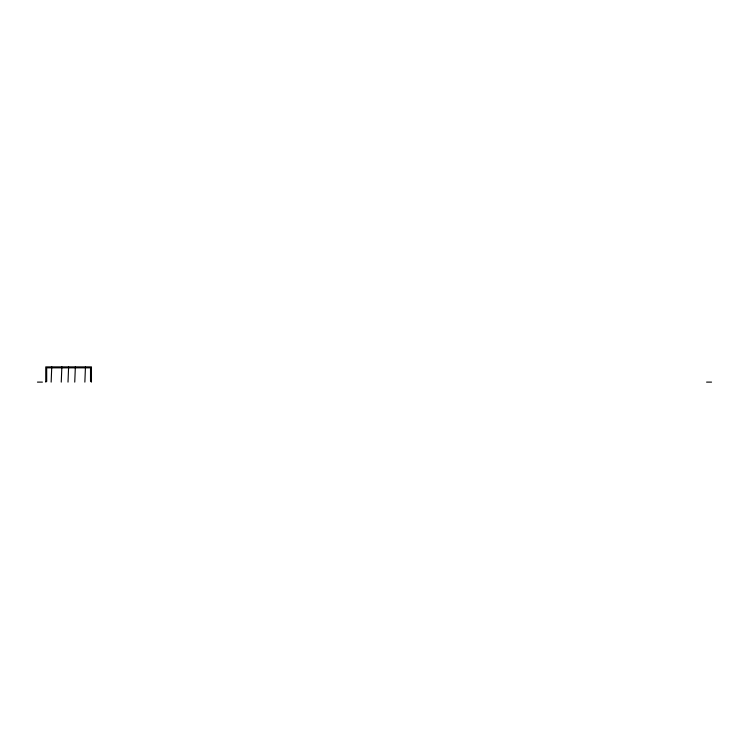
<?xml version="1.0" encoding="UTF-8"?>
<svg xmlns="http://www.w3.org/2000/svg" width="749" height="749" viewBox="0 0 749 749"><rect width="100%" height="100%" fill="white"/><g stroke="black" fill="none" stroke-linecap="round" stroke-linejoin="round"><path stroke-width="1.12" d="M51.147 382.112L51.747 366.888M61.259 382.112L61.858 366.888M68.009 382.112L68.608 366.888M74.75 382.112L75.349 366.888M84.862 382.112L85.461 366.888M37.45 382.112L42.412 382.112M706.579 382.112L711.55 382.112M46.691 381.175L45.755 382.112L45.755 366.888L91.453 366.888L91.453 382.112L90.517 381.175L90.517 367.843L46.691 367.843L46.691 381.175"/></g></svg>
